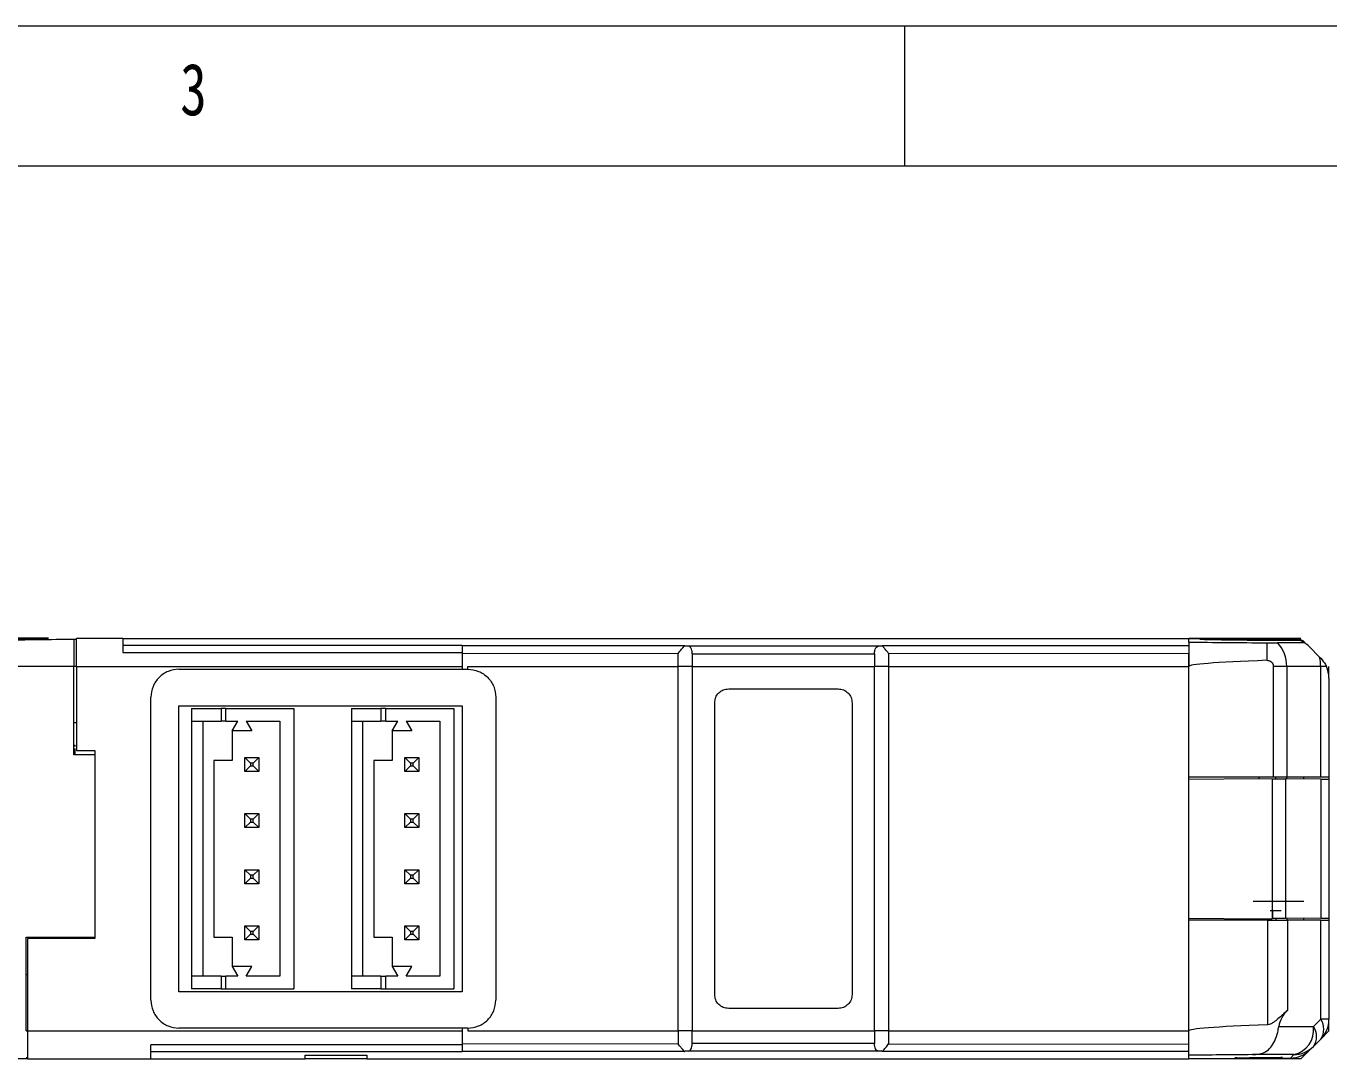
# Paper-space layout '시트2-ENG' of a CAD drawing. Header units: millimetres. Extents: x 5 to 415, y 5 to 292.
# Drawn here: x 128.67 to 175.12, y 255.16 to 292 of the extents above; entities that cross this region are included whole.
import ezdxf

# ---------------------------------------------------------------- set-up
doc = ezdxf.new("R2010")
doc.units = ezdxf.units.MM
doc.linetypes.add('CENTERX2', pattern=[20.32, 12.7, -2.54, 2.54, -2.54])
doc.layers.add('CENTER_LINE', color=7, linetype='CENTERX2')
doc.styles.add('SLDTEXTSTYLE0', font='TXT', dxfattribs={"width": 0.7})
doc.styles.add('SLDTEXTSTYLE3', font='TXT', dxfattribs={"width": 0.75})
doc.dimstyles.new('SLDDIMSTYLE0', dxfattribs={"dimtxt": 4, "dimasz": 3.302, "dimexe": 0, "dimexo": 0.0625, "dimgap": 1, "dimtad": 1, "dimrnd": 1e-09, "dimzin": 12, "dimdsep": 46, "dimtxsty": 'SLDTEXTSTYLE0', "dimsah": 1, "dimcen": 0.09, "dimadec": 0, "dimazin": 3, "dimtfac": 1, "dimtofl": 0, "dimtmove": 0, "dimatfit": 3, "dimfxl": 1, "dimfrac": 2, "dimtolj": 1, "dimtzin": 12, "dimarcsym": 0})

# ---------------------------------------------------------------- blocks, each defined once
blk = doc.blocks.new('_D_42')
at = {"layer": 'CENTER_LINE'}
for p, q in [((129.471, 270.159), (87.62, 270.159)), ((88.62, 270.159), (88.62, 255.159)), ((127.721, 255.159), (87.62, 255.159))]:
    blk.add_line(p, q, dxfattribs=at)
for points in [[(88.62, 270.159), (88.112, 266.857), (89.128, 266.857)], [(88.62, 255.159), (89.128, 258.461), (88.112, 258.461)]]:
    blk.add_solid(points, dxfattribs=at)
at = {"layer": 'CENTER_LINE', "insert": (83.464, 259.982), "char_height": 4, "attachment_point": 1, "rotation": 90, "style": 'SLDTEXTSTYLE0'}
blk.add_mtext('15', dxfattribs=at)

psp = doc.layouts.new('시트2-ENG')

# ---------------------------------------------------------------- linework, layer by layer
at = {"color": 7, "linetype": 'Continuous', "lineweight": 18}
for p, q in [((415, 292), (5, 292)), ((160, 287), (160, 292)), ((410.25, 287), (10, 287)), ((130.371, 270.134), (130.471, 270.136)), ((132.121, 270.159), (130.471, 270.159)), ((132.121, 270.159), (170.121, 270.159)), ((132.121, 270.159), (132.121, 269.655)), ((144.221, 269.907), (132.121, 269.907)), ((144.221, 269.893), (144.221, 269.907)), ((152.155, 269.893), (144.221, 269.893)), ((144.221, 269.893), (144.221, 269.627)), ((152.083, 269.822), (152.15, 269.889)), ((152.15, 269.889), (152.155, 269.893)), ((159.067, 269.881), (152.275, 269.881)), ((170.121, 269.893), (159.187, 269.893)), ((159.187, 269.893), (159.191, 269.889)), ((159.259, 269.822), (159.191, 269.889)), ((174.121, 270.159), (170.121, 270.159)), ((170.121, 270.026), (170.121, 270.159)), ((170.121, 270.159), (174.033, 270.125)), ((170.121, 270.026), (170.121, 269.159)), ((172.907, 270.001), (172.907, 269.379)), ((174.25, 269.999), (173.291, 269.999)), ((174.042, 270.117), (174.033, 270.125)), ((174.243, 270.037), (174.253, 270.027)), ((132.121, 269.655), (144.221, 269.655)), ((144.221, 269.627), (151.922, 269.625)), ((152.421, 269.603), (158.921, 269.603)), ((158.921, 269.603), (158.921, 269.159)), ((159.42, 269.625), (170.121, 269.627)), ((170.135, 269.645), (170.121, 269.659)), ((170.121, 269.159), (170.121, 269.627)), ((174.414, 269.867), (174.788, 269.493)), ((174.788, 269.493), (174.828, 269.452)), ((130.471, 269.159), (130.371, 269.159)), ((130.371, 266.009), (130.371, 269.159)), ((130.471, 269.159), (130.471, 266.159)), ((130.471, 269.159), (144.221, 269.159)), ((134.121, 269.059), (144.421, 269.059)), ((144.421, 269.159), (151.921, 269.159)), ((144.421, 269.06), (144.421, 269.159)), ((152.421, 269.159), (151.921, 269.159)), ((151.921, 256.159), (151.921, 269.159)), ((152.421, 269.159), (152.421, 256.159)), ((152.421, 269.159), (158.921, 269.159)), ((158.921, 256.159), (158.921, 269.159)), ((159.421, 269.159), (158.921, 269.159)), ((159.421, 269.159), (159.421, 256.159)), ((159.421, 269.159), (170.121, 269.159)), ((170.121, 256.159), (170.121, 269.159)), ((170.121, 265.209), (170.121, 269.159)), ((173.614, 269.159), (173.135, 269.159)), ((173.135, 269.159), (173.135, 265.209)), ((174.828, 269.159), (173.614, 269.159)), ((173.614, 269.159), (173.614, 265.209)), ((174.828, 265.209), (174.828, 269.159)), ((175.031, 269.159), (174.828, 269.159)), ((175.121, 268.745), (175.121, 269.159)), ((175.121, 268.745), (175.121, 265.209)), ((133.121, 257.259), (133.121, 268.059)), ((145.421, 268.059), (145.421, 257.259)), ((153.721, 268.359), (157.621, 268.359)), ((134.121, 267.759), (144.221, 267.759)), ((134.121, 257.559), (134.121, 267.759)), ((134.571, 267.659), (134.571, 267.209)), ((134.571, 267.659), (135.621, 267.659)), ((135.621, 267.659), (135.621, 267.209)), ((135.797, 267.659), (135.621, 267.659)), ((135.797, 267.209), (135.797, 267.659)), ((135.797, 267.659), (138.221, 267.659)), ((138.221, 267.659), (138.221, 257.659)), ((140.271, 267.659), (140.271, 267.209)), ((140.271, 267.659), (141.321, 267.659)), ((141.321, 267.659), (141.321, 267.209)), ((141.497, 267.659), (141.321, 267.659)), ((141.497, 267.209), (141.497, 267.659)), ((141.497, 267.659), (143.921, 267.659)), ((143.921, 267.659), (143.921, 257.659)), ((144.221, 267.759), (144.221, 257.559)), ((153.221, 257.459), (153.221, 267.859)), ((158.121, 267.859), (158.121, 257.459)), ((130.371, 267.159), (130.471, 267.159)), ((134.571, 267.209), (135.621, 267.209)), ((134.571, 267.209), (134.571, 258.109)), ((134.971, 267.209), (134.971, 258.109)), ((135.797, 267.209), (135.621, 267.209)), ((135.797, 267.209), (136.221, 267.209)), ((136.019, 266.859), (136.221, 267.209)), ((136.521, 267.209), (137.721, 267.209)), ((136.521, 267.209), (136.723, 266.859)), ((137.721, 267.209), (137.721, 258.109)), ((140.271, 267.209), (141.321, 267.209)), ((140.271, 267.209), (140.271, 258.109)), ((140.671, 267.209), (140.671, 258.109)), ((141.497, 267.209), (141.321, 267.209)), ((141.497, 267.209), (141.921, 267.209)), ((141.719, 266.859), (141.921, 267.209)), ((142.221, 267.209), (143.421, 267.209)), ((142.221, 267.209), (142.423, 266.859)), ((143.421, 267.209), (143.421, 258.109)), ((136.723, 266.859), (136.019, 266.859)), ((136.019, 266.859), (136.019, 265.809)), ((142.423, 266.859), (141.719, 266.859)), ((141.719, 266.859), (141.719, 265.809)), ((130.421, 266.306), (130.421, 266.357)), ((130.421, 266.009), (130.421, 266.228)), ((130.469, 266.259), (130.471, 266.259)), ((130.471, 266.159), (131.121, 266.159)), ((131.121, 266.159), (131.121, 259.459)), ((131.121, 266.009), (130.371, 266.009)), ((135.371, 265.809), (135.371, 259.509)), ((136.019, 265.809), (135.371, 265.809)), ((136.471, 265.409), (136.471, 265.909)), ((136.471, 265.909), (136.671, 265.709)), ((136.471, 265.909), (136.971, 265.909)), ((136.671, 265.709), (136.671, 265.609)), ((136.771, 265.709), (136.671, 265.709)), ((136.771, 265.709), (136.971, 265.909)), ((136.771, 265.609), (136.771, 265.709)), ((136.971, 265.909), (136.971, 265.409)), ((141.071, 265.809), (141.071, 259.509)), ((141.719, 265.809), (141.071, 265.809)), ((142.171, 265.909), (142.371, 265.709)), ((142.171, 265.909), (142.671, 265.909)), ((142.171, 265.409), (142.171, 265.909)), ((142.471, 265.709), (142.371, 265.709)), ((142.371, 265.709), (142.371, 265.609)), ((142.471, 265.709), (142.671, 265.909)), ((142.471, 265.609), (142.471, 265.709)), ((142.671, 265.909), (142.671, 265.409)), ((136.471, 265.409), (136.671, 265.609)), ((136.971, 265.409), (136.471, 265.409)), ((136.671, 265.609), (136.771, 265.609)), ((136.771, 265.609), (136.971, 265.409)), ((142.171, 265.409), (142.371, 265.609)), ((142.671, 265.409), (142.171, 265.409)), ((142.371, 265.609), (142.471, 265.609)), ((142.471, 265.609), (142.671, 265.409)), ((173.135, 265.209), (170.121, 265.209)), ((170.121, 265.137), (172.636, 265.159)), ((170.121, 260.181), (170.121, 265.137)), ((172.636, 265.159), (172.636, 265.209)), ((172.636, 265.159), (173.095, 265.155)), ((173.095, 265.155), (173.095, 260.163)), ((173.614, 265.209), (173.135, 265.209)), ((173.228, 265.154), (173.228, 265.209)), ((173.578, 265.151), (173.578, 260.168)), ((174.828, 265.14), (173.578, 265.151)), ((174.828, 265.209), (173.614, 265.209)), ((173.621, 265.151), (173.621, 265.209)), ((174.221, 265.146), (174.221, 265.209)), ((175.121, 265.209), (174.828, 265.209)), ((174.828, 265.14), (174.828, 260.179)), ((175.121, 265.209), (175.121, 265.138)), ((175.121, 265.138), (175.121, 260.181)), ((136.671, 263.709), (136.471, 263.909)), ((136.471, 263.909), (136.971, 263.909)), ((136.471, 263.409), (136.471, 263.909)), ((136.771, 263.709), (136.971, 263.909)), ((136.971, 263.909), (136.971, 263.409)), ((142.371, 263.709), (142.171, 263.909)), ((142.171, 263.909), (142.671, 263.909)), ((142.171, 263.409), (142.171, 263.909)), ((142.471, 263.709), (142.671, 263.909)), ((142.671, 263.909), (142.671, 263.409)), ((136.471, 263.409), (136.671, 263.609)), ((136.971, 263.409), (136.471, 263.409)), ((136.771, 263.709), (136.671, 263.709)), ((136.671, 263.709), (136.671, 263.609)), ((136.671, 263.609), (136.771, 263.609)), ((136.771, 263.609), (136.771, 263.709)), ((136.971, 263.409), (136.771, 263.609)), ((142.171, 263.409), (142.371, 263.609)), ((142.671, 263.409), (142.171, 263.409)), ((142.471, 263.709), (142.371, 263.709)), ((142.371, 263.709), (142.371, 263.609)), ((142.371, 263.609), (142.471, 263.609)), ((142.471, 263.609), (142.471, 263.709)), ((142.671, 263.409), (142.471, 263.609)), ((136.471, 261.909), (136.971, 261.909)), ((136.471, 261.909), (136.671, 261.709)), ((136.471, 261.409), (136.471, 261.909)), ((136.671, 261.609), (136.471, 261.409)), ((136.771, 261.709), (136.671, 261.709)), ((136.671, 261.709), (136.671, 261.609)), ((136.671, 261.609), (136.771, 261.609)), ((136.971, 261.909), (136.771, 261.709)), ((136.771, 261.609), (136.771, 261.709)), ((136.771, 261.609), (136.971, 261.409)), ((136.971, 261.909), (136.971, 261.409)), ((142.171, 261.909), (142.671, 261.909)), ((142.171, 261.909), (142.371, 261.709)), ((142.171, 261.409), (142.171, 261.909)), ((142.371, 261.609), (142.171, 261.409)), ((142.471, 261.709), (142.371, 261.709)), ((142.371, 261.709), (142.371, 261.609)), ((142.371, 261.609), (142.471, 261.609)), ((142.671, 261.909), (142.471, 261.709)), ((142.471, 261.609), (142.471, 261.709)), ((142.471, 261.609), (142.671, 261.409)), ((142.671, 261.909), (142.671, 261.409)), ((136.971, 261.409), (136.471, 261.409)), ((142.671, 261.409), (142.171, 261.409)), ((172.421, 260.784), (174.221, 260.784)), ((170.121, 260.181), (172.636, 260.159)), ((172.636, 260.159), (173.095, 260.163)), ((172.636, 260.159), (172.636, 260.109)), ((173.021, 260.459), (173.421, 260.459)), ((173.121, 260.164), (173.121, 260.459)), ((173.228, 260.165), (173.228, 260.109)), ((174.828, 260.179), (173.578, 260.168)), ((173.621, 260.168), (173.621, 260.109)), ((174.221, 260.109), (174.221, 260.173)), ((175.121, 260.181), (175.121, 260.109)), ((136.471, 259.909), (136.671, 259.709)), ((136.471, 259.909), (136.971, 259.909)), ((136.471, 259.409), (136.471, 259.909)), ((136.771, 259.709), (136.671, 259.709)), ((136.671, 259.709), (136.671, 259.609)), ((136.771, 259.709), (136.971, 259.909)), ((136.771, 259.609), (136.771, 259.709)), ((136.971, 259.909), (136.971, 259.409)), ((142.171, 259.409), (142.171, 259.909)), ((142.171, 259.909), (142.371, 259.709)), ((142.171, 259.909), (142.671, 259.909)), ((142.371, 259.709), (142.371, 259.609)), ((142.471, 259.709), (142.371, 259.709)), ((142.471, 259.709), (142.671, 259.909)), ((142.471, 259.609), (142.471, 259.709)), ((142.671, 259.909), (142.671, 259.409)), ((170.121, 256.159), (170.121, 260.109)), ((172.94, 260.109), (170.121, 260.109)), ((172.94, 256.38), (172.94, 260.109)), ((172.94, 260.109), (173.638, 260.109)), ((173.638, 260.109), (173.638, 256.89)), ((174.828, 260.109), (173.638, 260.109)), ((174.828, 256.574), (174.828, 260.109)), ((174.828, 260.109), (175.121, 260.109)), ((175.121, 260.109), (175.121, 256.574)), ((128.671, 259.509), (131.121, 259.509)), ((128.671, 256.159), (128.671, 259.509)), ((128.721, 259.459), (128.721, 256.159)), ((131.121, 259.459), (128.721, 259.459)), ((135.371, 259.509), (136.019, 259.509)), ((136.019, 259.509), (136.019, 258.459)), ((136.471, 259.409), (136.671, 259.609)), ((136.971, 259.409), (136.471, 259.409)), ((136.671, 259.609), (136.771, 259.609)), ((136.771, 259.609), (136.971, 259.409)), ((141.071, 259.509), (141.719, 259.509)), ((141.719, 259.509), (141.719, 258.459)), ((142.171, 259.409), (142.371, 259.609)), ((142.671, 259.409), (142.171, 259.409)), ((142.371, 259.609), (142.471, 259.609)), ((142.471, 259.609), (142.671, 259.409)), ((136.019, 258.459), (136.221, 258.109)), ((136.723, 258.459), (136.019, 258.459)), ((136.521, 258.109), (136.723, 258.459)), ((141.719, 258.459), (141.921, 258.109)), ((142.423, 258.459), (141.719, 258.459)), ((142.221, 258.109), (142.423, 258.459)), ((128.721, 258.159), (128.671, 258.159)), ((134.571, 258.109), (134.571, 257.659)), ((135.621, 258.109), (134.571, 258.109)), ((135.621, 258.109), (135.797, 258.109)), ((135.621, 258.109), (135.621, 257.659)), ((136.221, 258.109), (135.797, 258.109)), ((135.797, 257.659), (135.797, 258.109)), ((137.721, 258.109), (136.521, 258.109)), ((140.271, 258.109), (140.271, 257.659)), ((141.321, 258.109), (140.271, 258.109)), ((141.321, 258.109), (141.497, 258.109)), ((141.321, 258.109), (141.321, 257.659)), ((141.921, 258.109), (141.497, 258.109)), ((141.497, 257.659), (141.497, 258.109)), ((143.421, 258.109), (142.221, 258.109)), ((144.221, 257.559), (134.121, 257.559)), ((135.621, 257.659), (134.571, 257.659)), ((135.621, 257.659), (135.797, 257.659)), ((135.797, 257.659), (138.221, 257.659)), ((141.321, 257.659), (140.271, 257.659)), ((141.321, 257.659), (141.497, 257.659)), ((141.497, 257.659), (143.921, 257.659)), ((157.621, 256.959), (153.721, 256.959)), ((174.567, 256.313), (174.828, 256.574)), ((175.121, 256.574), (174.828, 256.574)), ((175.121, 256.159), (175.121, 256.574)), ((128.671, 256.159), (128.721, 256.159)), ((128.721, 256.159), (144.221, 256.159)), ((144.421, 256.259), (134.121, 256.259)), ((144.421, 256.259), (144.421, 256.159)), ((144.421, 256.159), (151.921, 256.159)), ((152.421, 256.159), (151.921, 256.159)), ((152.421, 256.159), (158.921, 256.159)), ((152.421, 255.716), (152.421, 256.159)), ((159.421, 256.159), (158.921, 256.159)), ((159.421, 256.159), (170.121, 256.159)), ((170.121, 255.293), (170.121, 256.159)), ((173.333, 256.313), (174.567, 256.313)), ((174.828, 255.867), (175.121, 256.159)), ((144.221, 255.663), (133.121, 255.663)), ((151.922, 255.693), (144.221, 255.692)), ((152.15, 255.43), (152.083, 255.497)), ((158.921, 255.716), (152.421, 255.716)), ((159.191, 255.43), (159.259, 255.497)), ((159.42, 255.693), (170.121, 255.692)), ((174.121, 255.159), (174.445, 255.484)), ((174.567, 255.606), (174.445, 255.484)), ((174.828, 255.867), (174.567, 255.606)), ((128.721, 255.159), (127.121, 255.159)), ((128.721, 255.205), (128.671, 255.205)), ((128.721, 255.159), (133.121, 255.159)), ((144.221, 255.412), (133.121, 255.412)), ((133.121, 255.159), (138.621, 255.159)), ((138.621, 255.29), (140.821, 255.29)), ((138.621, 255.159), (138.621, 255.29)), ((140.821, 255.159), (138.621, 255.159)), ((140.821, 255.29), (140.821, 255.159)), ((140.821, 255.159), (170.121, 255.159)), ((152.155, 255.426), (144.221, 255.426)), ((152.15, 255.43), (152.155, 255.426)), ((159.067, 255.438), (152.275, 255.438)), ((159.187, 255.426), (159.191, 255.43)), ((170.121, 255.426), (159.187, 255.426)), ((170.121, 255.159), (170.121, 255.293)), ((173.747, 255.191), (170.121, 255.159)), ((174.121, 255.159), (170.121, 255.159)), ((173.869, 255.313), (172.392, 255.313)), ((173.747, 255.191), (173.869, 255.313))]:
    psp.add_line(p, q, dxfattribs=at)
at = {"color": 8, "linetype": 'Continuous', "lineweight": 18}
psp.add_line((130.371, 266.357), (130.421, 266.357), dxfattribs=at)
at = {"color": 7, "linetype": 'Continuous', "lineweight": 18}
for centre, radius, start, end in [((172.469, 269.201), 1.146, 357.9275, 44.1764), ((173.707, 269.159), 1, 57.1222, 68.5055), ((173.707, 269.159), 1, 45, 57.1222), ((173.45, 269.161), 1.378, 359.9208, 13.9139), ((174.121, 268.745), 1, 0, 24.4698), ((174.321, 256.159), 1, 133.0427, 171.1675), ((174.32, 256.22), 0.619, 325.1431, 34.8569), ((174.121, 256.574), 1, 315, 0), ((173.678, 256.19), 0.897, 282.2637, 7.8728), ((174.06, 255.959), 0.619, 325.1431, 34.8569), ((173.86, 256.313), 1, 270.4951, 314.9996)]:
    psp.add_arc(centre, radius, start, end, dxfattribs=at)
for centre, major_axis, ratio, start_param, end_param in [((269.906, 269.159), (114.589, -1), 0.000076, 3.655544, 3.703017), ((172.621, 270.116), (2.1, -0.018), 0.008726, 0.827729, 5.47606), ((174.031, 269.825), (-0.212, 0.212), 0.999923, 4.712389, 5.489099), ((284.71, 269.159), (114.589, 0), 0.008727, 2.920639, 3.141593), ((284.71, 256.159), (114.589, 0), 0.008727, 2.919317, 3.141593), ((173.738, 256.191), (0.707, 0.707), 0.999923, 3.935679, 4.712389), ((269.906, 256.159), (114.589, 1), 0.000076, 2.58867, 2.627642)]:
    psp.add_ellipse(centre, major_axis=major_axis, ratio=ratio, start_param=start_param, end_param=end_param, dxfattribs=at)
psp.add_ellipse((172.621, 255.203), major_axis=(0.85, 0.007), ratio=0.008726, dxfattribs=at)
for points, knots in [([(124.621, 270.064), (125.694, 270.077), (127.611, 270.101), (129.528, 270.124), (130.371, 270.134)], [0, 0, 0, 0, 0.5600039, 1, 1, 1, 1]), ([(130.371, 270.134), (130.371, 270.124), (130.371, 270.102), (130.371, 269.934), (130.371, 269.687), (130.371, 269.412), (130.371, 269.231), (130.371, 269.159)], [0, 0, 0, 0, 0.214703, 0.429407, 0.644092, 0.858769, 1, 1, 1, 1]), ([(152.275, 269.881), (152.226, 269.883), (152.158, 269.885), (152.152, 269.888), (152.15, 269.889)], [0, 0, 0, 0, 0.7156992, 1, 1, 1, 1]), ([(152.421, 269.603), (152.419, 269.647), (152.414, 269.735), (152.377, 269.827), (152.329, 269.873), (152.29, 269.879), (152.275, 269.881)], [0, 0, 0, 0, 0.270501, 0.540639, 0.820445, 1, 1, 1, 1]), ([(158.921, 269.603), (158.923, 269.647), (158.928, 269.735), (158.965, 269.827), (159.013, 269.873), (159.052, 269.879), (159.067, 269.881)], [0, 0, 0, 0, 0.270501, 0.54064, 0.820446, 1, 1, 1, 1]), ([(159.191, 269.889), (159.186, 269.888), (159.175, 269.885), (159.105, 269.882), (159.067, 269.881)], [0, 0, 0, 0, 0.4520547, 1, 1, 1, 1]), ([(172.907, 270.001), (172.941, 270.001), (173.012, 270), (173.138, 270), (173.232, 269.999), (173.283, 269.999), (173.291, 269.999)], [0, 0, 0, 0, 0.2387509, 0.5024487, 0.9237691, 1, 1, 1, 1]), ([(174.253, 270.027), (174.217, 270.056), (174.154, 270.106), (174.075, 270.114), (174.042, 270.117)], [0, 0, 0, 0, 0.5829951, 1, 1, 1, 1]), ([(151.921, 269.159), (151.921, 269.209), (151.921, 269.309), (151.921, 269.444), (151.921, 269.558), (151.922, 269.602), (151.922, 269.625)], [0, 0, 0, 0, 0.249883, 0.499844, 0.749883, 1, 1, 1, 1]), ([(151.922, 269.625), (151.963, 269.68), (152.02, 269.756), (152.07, 269.807), (152.083, 269.822)], [0, 0, 0, 0, 0.727207, 1, 1, 1, 1]), ([(159.42, 269.625), (159.379, 269.68), (159.322, 269.756), (159.272, 269.807), (159.259, 269.822)], [0, 0, 0, 0, 0.727207, 1, 1, 1, 1]), ([(159.42, 269.625), (159.42, 269.602), (159.42, 269.558), (159.421, 269.444), (159.421, 269.309), (159.421, 269.209), (159.421, 269.159)], [0, 0, 0, 0, 0.250117, 0.500156, 0.750117, 1, 1, 1, 1]), ([(174.828, 269.452), (174.891, 269.378), (174.974, 269.28), (175.02, 269.182), (175.031, 269.159)], [0, 0, 0, 0, 0.765617, 1, 1, 1, 1]), ([(130.371, 269.159), (129.298, 269.161), (127.381, 269.163), (125.464, 269.161), (124.621, 269.159)], [0, 0, 0, 0, 0.560005, 1, 1, 1, 1]), ([(172.907, 269.379), (172.931, 269.377), (172.981, 269.374), (173.048, 269.339), (173.1, 269.285), (173.13, 269.222), (173.133, 269.178), (173.135, 269.159)], [0, 0, 0, 0, 0.209529, 0.419059, 0.628588, 0.838117, 1, 1, 1, 1]), ([(173.095, 265.155), (173.196, 265.155), (173.378, 265.153), (173.517, 265.152), (173.578, 265.151)], [0, 0, 0, 0, 0.557682, 1, 1, 1, 1]), ([(174.828, 265.14), (174.922, 265.139), (175.091, 265.138), (175.112, 265.138), (175.121, 265.138)], [0, 0, 0, 0, 0.557568, 1, 1, 1, 1]), ([(173.578, 260.168), (173.498, 260.167), (173.356, 260.166), (173.175, 260.164), (173.095, 260.163)], [0, 0, 0, 0, 0.557681, 1, 1, 1, 1]), ([(174.828, 260.179), (174.922, 260.179), (175.091, 260.181), (175.112, 260.181), (175.121, 260.181)], [0, 0, 0, 0, 0.557568, 1, 1, 1, 1]), ([(173.638, 256.89), (173.53, 256.789), (173.379, 256.646), (173.164, 256.475), (173.043, 256.397), (172.97, 256.385), (172.94, 256.38)], [0, 0, 0, 0, 0.543663, 0.764071, 0.90273, 1, 1, 1, 1]), ([(151.921, 256.159), (151.921, 256.11), (151.921, 256.01), (151.921, 255.874), (151.922, 255.761), (151.922, 255.716), (151.922, 255.694)], [0, 0, 0, 0, 0.249826, 0.499768, 0.749826, 1, 1, 1, 1]), ([(158.921, 256.159), (158.921, 256.083), (158.921, 255.929), (158.921, 255.787), (158.921, 255.716)], [0, 0, 0, 0, 0.5000079, 1, 1, 1, 1]), ([(159.421, 256.159), (159.421, 256.11), (159.421, 256.01), (159.421, 255.875), (159.42, 255.761), (159.42, 255.716), (159.42, 255.694)], [0, 0, 0, 0, 0.249883, 0.499844, 0.749883, 1, 1, 1, 1]), ([(172.392, 255.313), (172.476, 255.317), (172.644, 255.324), (172.878, 255.407), (173.06, 255.566), (173.203, 255.808), (173.29, 256.073), (173.321, 256.248), (173.333, 256.313)], [0, 0, 0, 0, 0.1540722, 0.3092067, 0.4883347, 0.6715016, 0.8782308, 1, 1, 1, 1]), ([(152.083, 255.497), (152.06, 255.522), (152.01, 255.575), (151.953, 255.652), (151.922, 255.693)], [0, 0, 0, 0, 0.4537894, 1, 1, 1, 1]), ([(152.275, 255.438), (152.297, 255.442), (152.341, 255.451), (152.386, 255.511), (152.415, 255.599), (152.419, 255.678), (152.421, 255.716)], [0, 0, 0, 0, 0.268331, 0.522065, 0.764688, 1, 1, 1, 1]), ([(159.067, 255.438), (159.045, 255.442), (159.001, 255.451), (158.956, 255.511), (158.926, 255.599), (158.923, 255.678), (158.921, 255.716)], [0, 0, 0, 0, 0.268398, 0.522178, 0.764747, 1, 1, 1, 1]), ([(159.259, 255.497), (159.279, 255.518), (159.329, 255.572), (159.386, 255.648), (159.42, 255.694)], [0, 0, 0, 0, 0.395708, 1, 1, 1, 1]), ([(152.275, 255.438), (152.238, 255.437), (152.168, 255.434), (152.156, 255.431), (152.15, 255.43)], [0, 0, 0, 0, 0.523313, 1, 1, 1, 1]), ([(159.191, 255.43), (159.186, 255.431), (159.174, 255.434), (159.103, 255.437), (159.067, 255.438)], [0, 0, 0, 0, 0.479315, 1, 1, 1, 1])]:
    psp.add_open_spline(points, degree=3, knots=knots, dxfattribs=at)
for points in [[(130.471, 269.159), (130.471, 269.29), (130.471, 269.553), (130.471, 269.883), (130.471, 270.114), (130.471, 270.144), (130.471, 270.159)], [(144.221, 269.627), (144.221, 269.537), (144.221, 269.356), (144.221, 269.158), (144.221, 269.059)], [(152.421, 269.603), (152.421, 269.532), (152.421, 269.39), (152.421, 269.236), (152.421, 269.159)], [(134.121, 269.059), (133.99, 269.044), (133.728, 269.014), (133.397, 268.783), (133.166, 268.453), (133.136, 268.19), (133.121, 268.059)], [(144.421, 269.059), (144.552, 269.044), (144.814, 269.014), (145.145, 268.783), (145.376, 268.453), (145.406, 268.19), (145.421, 268.059)], [(153.221, 267.859), (153.228, 267.925), (153.243, 268.056), (153.359, 268.221), (153.524, 268.337), (153.655, 268.352), (153.721, 268.359)], [(157.621, 268.359), (157.686, 268.352), (157.817, 268.337), (157.983, 268.221), (158.098, 268.056), (158.113, 267.925), (158.121, 267.859)], [(153.721, 256.959), (153.655, 256.967), (153.524, 256.982), (153.359, 257.098), (153.243, 257.263), (153.228, 257.394), (153.221, 257.459)], [(158.121, 257.459), (158.113, 257.394), (158.098, 257.263), (157.983, 257.098), (157.817, 256.982), (157.686, 256.967), (157.621, 256.959)], [(133.121, 257.259), (133.136, 257.128), (133.166, 256.866), (133.397, 256.536), (133.728, 256.305), (133.99, 256.274), (134.121, 256.259)], [(144.421, 256.259), (144.552, 256.274), (144.814, 256.305), (145.145, 256.536), (145.376, 256.866), (145.406, 257.128), (145.421, 257.259)], [(128.721, 256.159), (128.721, 256.028), (128.721, 255.766), (128.721, 255.436), (128.721, 255.205), (128.721, 255.174), (128.721, 255.159)], [(144.221, 256.259), (144.221, 256.161), (144.221, 255.963), (144.221, 255.782), (144.221, 255.692)], [(170.121, 255.692), (170.121, 255.766), (170.121, 255.915), (170.121, 256.078), (170.121, 256.159)], [(133.121, 255.159), (133.121, 255.166), (133.121, 255.179), (133.121, 255.286), (133.121, 255.445), (133.121, 255.591), (133.121, 255.663)], [(144.221, 255.692), (144.221, 255.654), (144.221, 255.579), (144.221, 255.495), (144.221, 255.438), (144.221, 255.43), (144.221, 255.426)], [(170.121, 255.426), (170.121, 255.43), (170.121, 255.438), (170.121, 255.495), (170.121, 255.579), (170.121, 255.654), (170.121, 255.692)]]:
    psp.add_open_spline(points, degree=3, dxfattribs=at)

# ---------------------------------------------------------------- texts
at = {"color": 7, "linetype": 'Continuous', "lineweight": 0, "insert": (134.167, 290.668), "char_height": 1.852, "attachment_point": 1, "style": 'SLDTEXTSTYLE3'}
psp.add_mtext('3', dxfattribs=at)

# ---------------------------------------------------------------- dimensions: what is measured, and where the dimension line sits
at = {"layer": 'CENTER_LINE'}
dim = psp.add_linear_dim(base=(88.62, 255.159), p1=(130.471, 270.159), p2=(128.721, 255.159), angle=90, dimstyle='SLDDIMSTYLE0', dxfattribs=at)
dim.commit()
dim.dimension.update_dxf_attribs({"geometry": '_D_42', "text_midpoint": (88.62, 262.659), "dimtype": 160})

doc.saveas('drawing.dxf')
